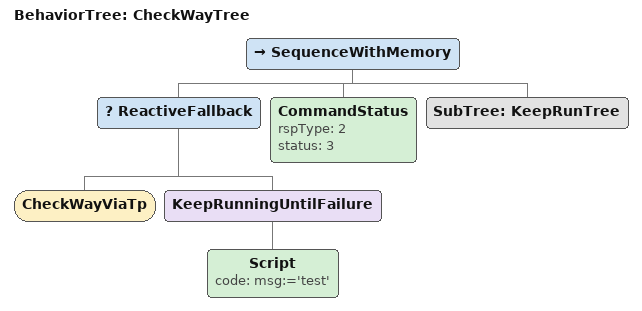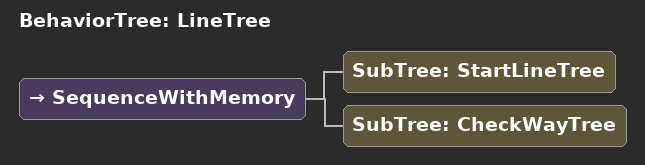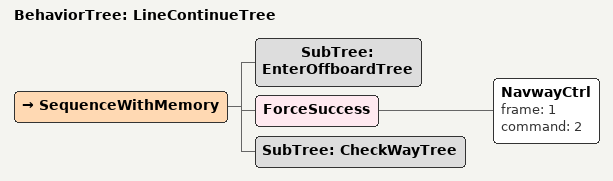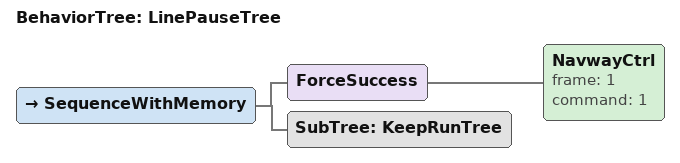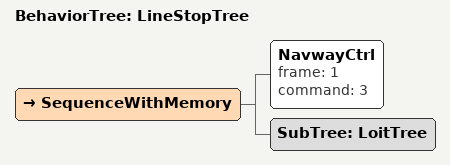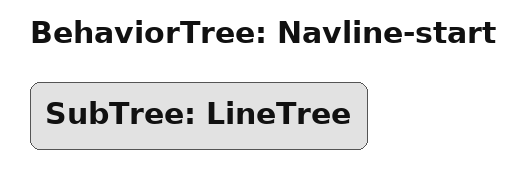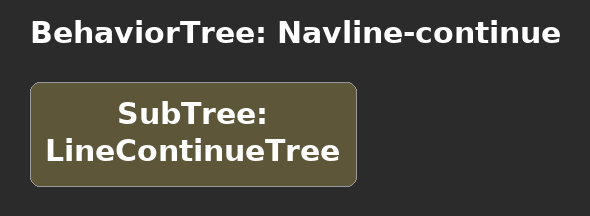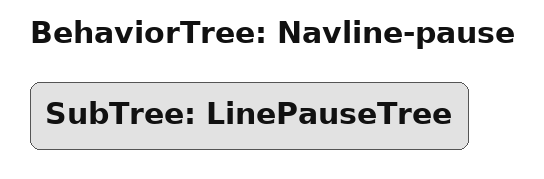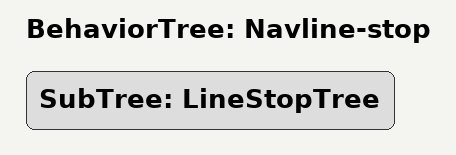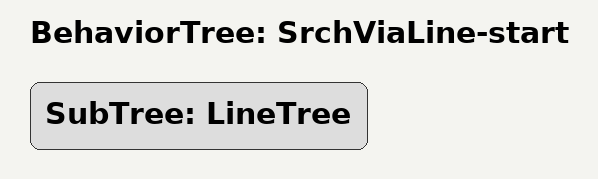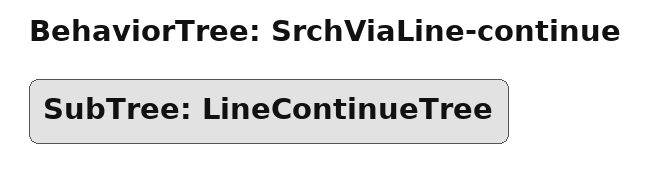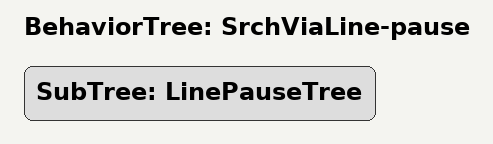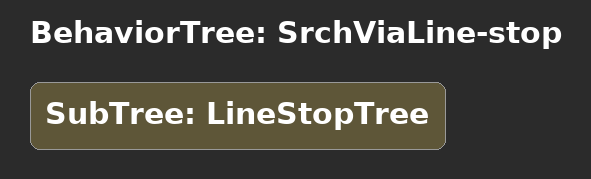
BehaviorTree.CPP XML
<root BTCPP_format="4">
    <BehaviorTree ID="CheckWayTree">
        <SequenceWithMemory>
            <ReactiveFallback>
                    <CheckWayViaTp />
                    <KeepRunningUntilFailure>
                    <Script code="msg:='test'"/>
                    </KeepRunningUntilFailure>
            </ReactiveFallback>
            <CommandStatus rspType="2" status="3"/>
            <SubTree ID="KeepRunTree" />
        </SequenceWithMemory>
    </BehaviorTree>

    <BehaviorTree ID="LineTree">
        <SequenceWithMemory>
            <SubTree ID="StartLineTree" />
            <SubTree ID="CheckWayTree" />
        </SequenceWithMemory>
    </BehaviorTree>

    <BehaviorTree ID="LineContinueTree">
        <SequenceWithMemory>
            <SubTree ID="EnterOffboardTree" />
            <ForceSuccess>
                <NavwayCtrl frame="1" command="2"/>
            </ForceSuccess>
            <SubTree ID="CheckWayTree" />
        </SequenceWithMemory>
    </BehaviorTree>

    <BehaviorTree ID="LinePauseTree">
        <SequenceWithMemory>
            <ForceSuccess>
                <NavwayCtrl frame="1" command="1"/>
            </ForceSuccess>
            <SubTree ID="KeepRunTree" />
        </SequenceWithMemory>
    </BehaviorTree>

    <BehaviorTree ID="LineStopTree">
        <SequenceWithMemory>
            <NavwayCtrl frame="1" command="3"/>
            <SubTree ID="LoitTree" />
        </SequenceWithMemory>
    </BehaviorTree>

    <BehaviorTree ID="Navline-start">
        <SubTree ID="LineTree" />
    </BehaviorTree>

    <BehaviorTree ID="Navline-continue">
        <SubTree ID="LineContinueTree" />
    </BehaviorTree>

    <BehaviorTree ID="Navline-pause">
        <SubTree ID="LinePauseTree" />
    </BehaviorTree>

    <BehaviorTree ID="Navline-stop">
        <SubTree ID="LineStopTree" />
    </BehaviorTree>

     <BehaviorTree ID="SrchViaLine-start">
        <SubTree ID="LineTree" />
    </BehaviorTree>

    <BehaviorTree ID="SrchViaLine-continue">
        <SubTree ID="LineContinueTree" />
    </BehaviorTree>

    <BehaviorTree ID="SrchViaLine-pause">
        <SubTree ID="LinePauseTree" />
    </BehaviorTree>

    <BehaviorTree ID="SrchViaLine-stop">
        <SubTree ID="LineStopTree" />
    </BehaviorTree>
</root>
